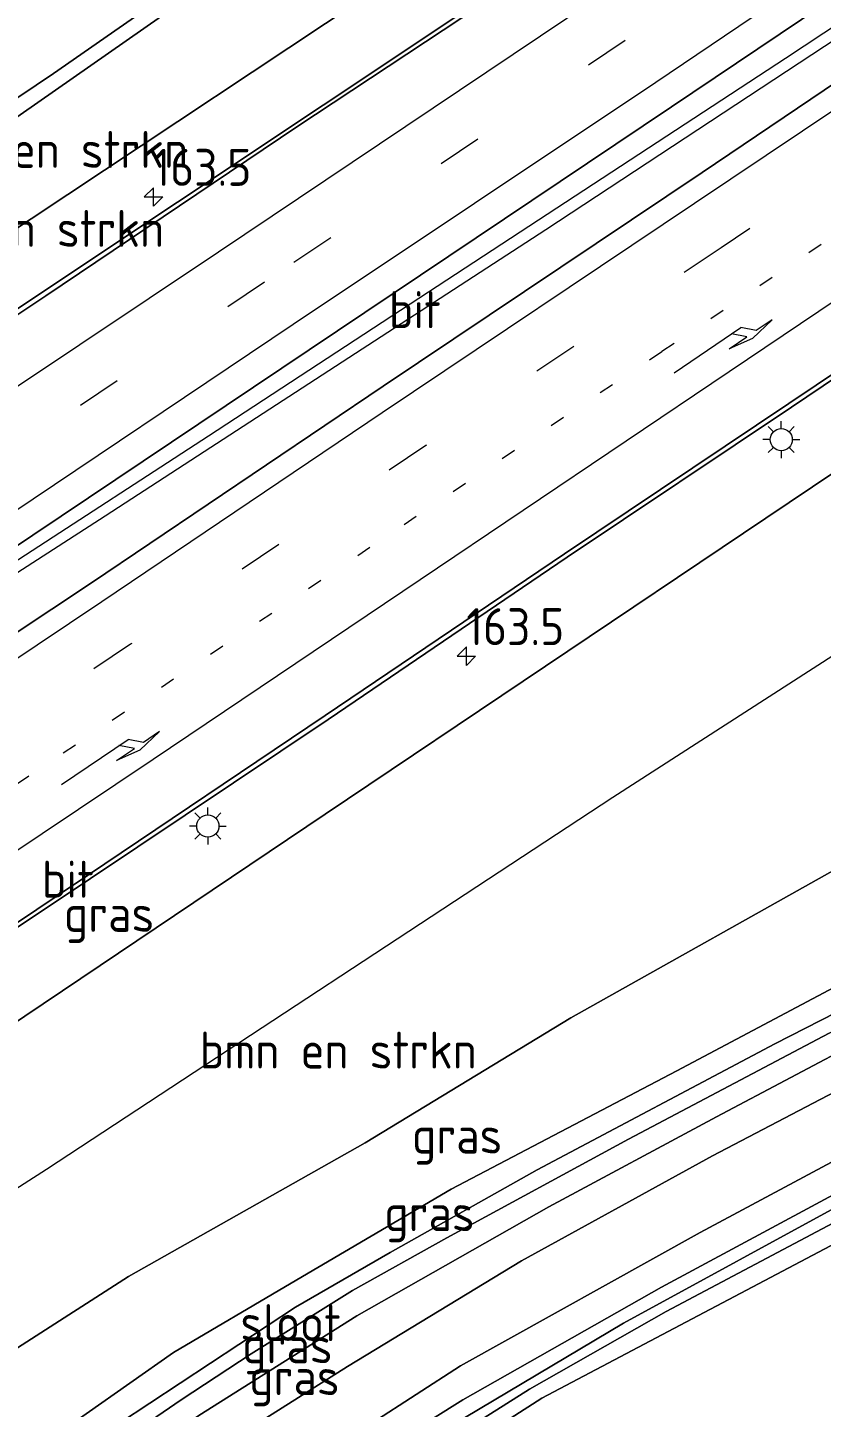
# Model space of a CAD drawing. Extents: x 253736 to 255979, y 477184 to 479215.
# Drawn here: x 254500.2 to 254554, y 477732.9 to 477826.2 of the extents above; entities that cross this region are included whole.
import ezdxf
from ezdxf.enums import TextEntityAlignment as Align

# ---------------------------------------------------------------- set-up
doc = ezdxf.new("R2010")
doc.units = 0
doc.linetypes.add('13strp', pattern=[4, 1, -3])
doc.linetypes.add('39strp', pattern=[12, 3, -9])
for name, color, linetype, lineweight in [('af-bs-rasterhekwerk', 8, 'hekwerk', 18), ('as-bs-kilometr', 8, 'Continuous', 18), ('bp-b5-bomenstruiken', 8, 'Continuous', 18), ('bp-b5-grasland', 8, 'Continuous', 18), ('gr-bs-geleiderail', 8, 'geleiderail', 18), ('gw-bs-insteekwatergang', 8, 'Continuous', 18), ('gw-bs-kruinlijn', 8, 'Continuous', 18), ('mk-bs-13streep 0.45', 8, '13strp', 18), ('mk-bs-39streep 0.15', 8, '39strp', 18), ('mk-bs-pijlre750', 8, 'Continuous', 18), ('mk-bs-streep 0.15', 8, 'Continuous', 18), ('og-b5-grond_ingericht', 8, 'Continuous', 18), ('og-b5-water', 8, 'Continuous', 18), ('og-bs-hoogtelijn', 8, 'Continuous', 18), ('og-bs-terreinafscheiding', 8, 'Continuous', 18), ('vh-b5-verh_soort', 8, 'Continuous', 18), ('wh-bs-greppel', 8, 'greppel', 18), ('wh-bs-waterlijn', 8, 'Continuous', 18), ('wm-bs-lichtmast', 8, 'Continuous', 18)]:
    doc.layers.add(name, color=color, linetype=linetype, lineweight=lineweight)
doc.styles.add('rtw_iso', font='isocp.shx')
doc.linetypes.add('geleiderail', pattern='A,2,-1,[175,RTW.shx,S=0.5,R=0,X=0,Y=0],-1', length=4)
doc.linetypes.add('greppel', pattern='A,25.5,-0.01,[14,RTW.shx,S=1,R=0,X=0,Y=0],1,[14,RTW.shx,S=1,R=0,X=0,Y=0],1,[14,RTW.shx,S=1,R=0,X=0,Y=0],1,[14,RTW.shx,S=1,R=0,X=0,Y=0],1,[14,RTW.shx,S=1,R=0,X=0,Y=0],0.5,-0.01', length=30.02)
doc.linetypes.add('hekwerk', pattern='A,7,-1.5,[1,RTW.shx,S=0.75,R=0,X=0,Y=0],-1.5', length=10)

# ---------------------------------------------------------------- blocks, each defined once
blk = doc.blocks.new('RW1 Buren totaal_ACAD_1_FMEBLOCK56')
at = {"layer": 'bp-b5-grasland'}
for points in [[(29.471, 21.255, 23.242), (6.267, 8.996, 23.401), (-9.937, -1.397, 23.521)], [(-14.263, 1.485, 23.257), (0.74, 11.203, 23.26), (16.98, 20.215, 23.23), (35.093, 29.908, 23.197)], [(34.657, 27.423, 23.23), (14.359, 16.507, 23.236), (0.905, 8.897, 23.233), (-7.841, 3.421, 23.248), (-28.485, -10.077, 23.278), (-48.009, -22.87, 23.314), (-64.709, -33.797, 23.338), (-72.919, -38.855, 23.38), (-74.424, -39.912, 23.401), (-75.8, -41.185, 23.464), (-75.887, -41.979, 23.476), (-75.634, -42.628, 23.557), (-75.254, -43.095, 23.644), (-74.615, -43.388, 23.734), (-74.007, -43.341, 23.779), (-70.653, -41.002, 23.785), (-51.373, -28.101, 23.755), (-30.555, -13.864, 23.734), (-15.491, -3.787, 23.578), (-8.346, 0.805, 23.419), (-0.711, 5.738, 23.326), (5.416, 9.624, 23.296), (14.672, 14.87, 23.239), (26.008, 20.873, 23.23)]]:
    blk.add_polyline3d(points, dxfattribs=at)
blk = doc.blocks.new('dtbattr-r')
at = {"style": 'rtw_iso'}
blk.add_attdef('TAG', text='', height=2.5, dxfattribs=at).set_placement((0, 0), align=Align.MIDDLE_CENTER)
blk = doc.blocks.new('pijlr')
for p, q in [((0, 0, 0.1), (5.45, 0, 0.1)), ((5.45, -0.75, 0.1), (4.7, 0, 0.1)), ((6.2, -0.75, 0.1), (5.45, 0, 0.1)), ((4, -0.75, 0.1), (5.45, -0.75, 0.1)), ((5.7, -1.05, 0.1), (4, -0.75, 0.1)), ((7.5, -0.75, 0.1), (5.7, -1.05, 0.1)), ((7.5, -0.75, 0.1), (6.2, -0.75, 0.1))]:
    blk.add_line(p, q)
blk = doc.blocks.new('RW1 Buren totaal_ACAD_1_FMEBLOCK824')
at = {"layer": 'og-b5-grond_ingericht'}
blk.add_polyline3d([(9.964, -22.76, 23.644), (-3.456, -29.929, 23.746), (-21.163, -39.4, 23.788), (-58.687, -60.08, 23.653), (-82.764, -73.187, 23.513), (-108.85, -35.308, 23.676), (-95.486, -27.242, 23.917), (-91.887, -24.885, 23.92), (-81.408, -17.685, 23.938), (-62.285, -4.703, 23.821), (-44.556, 7.354, 23.686), (-26.428, 19.424, 23.521), (-10.224, 29.817, 23.401), (12.98, 42.076, 23.242)], dxfattribs=at)
blk = doc.blocks.new('lantaarnpaal')
for p, q in [((0, 0.75), (0, 1.25)), ((-0.75, 0), (-1.25, 0)), ((-0.884, 0.884), (-0.53, 0.53)), ((0.53, 0.53), (0.884, 0.884)), ((0.75, 0), (1.25, 0)), ((-0.53, -0.53), (-0.884, -0.884)), ((0, -0.75), (0, -1.25)), ((0.53, -0.53), (0.884, -0.884))]:
    blk.add_line(p, q)
blk.add_circle((0, 0), 0.75)
blk = doc.blocks.new('hecto')
for p, q in [((0, 0.625), (-0.625, 0)), ((0, -0.625), (0, 0.625)), ((-0.625, 0), (0.625, 0)), ((0.625, 0), (0, -0.625))]:
    blk.add_line(p, q)
blk = doc.blocks.new('dtbattr')
at = {"style": 'rtw_iso'}
blk.add_attdef('TAG', (0.591, 0.868), '', height=2.5, dxfattribs=at)
blk = doc.blocks.new('Deel_d28hz')
at = {"layer": 'af-bs-rasterhekwerk'}
for points in [[(254412.85, 477702.632, 23.709), (254437.541, 477718.192, 23.623), (254465.925, 477736.585, 23.551), (254492.382, 477754.216, 23.422), (254520.376, 477773.021, 23.311), (254550.22, 477793.047, 23.434), (254581.594, 477814.104, 23.467), (254592.832, 477821.597, 23.401)], [(254624.254, 477776.091, 23.821), (254620.539, 477776.874, 23.833), (254618.88, 477776.691, 23.779), (254618.56, 477775.049, 23.773), (254601.052, 477766.677, 23.566), (254580.708, 477757.092, 23.389), (254558.269, 477745.763, 23.242), (254535.065, 477733.504, 23.401), (254518.861, 477723.111, 23.521), (254500.733, 477711.041, 23.686), (254483.004, 477698.984, 23.821), (254463.881, 477686.003, 23.938), (254453.402, 477678.803, 23.92)]]:
    blk.add_polyline3d(points, dxfattribs=at)
at = {"layer": 'bp-b5-bomenstruiken'}
for points in [[(254527.641, 477840.983, 27.783), (254502.004, 477823.135, 27.657), (254482.926, 477810.315, 27.648)], [(254556.391, 477770.125, 23.221), (254537.011, 477759.239, 23.152), (254523.086, 477750.784, 23.128), (254507.074, 477741.738, 23.062), (254492.964, 477732.711, 23.104), (254477.009, 477722.028, 23.146), (254449.782, 477705.251, 23.179), (254428.374, 477692.012, 23.248), (254422.551, 477688.546, 23.235), (254417.648, 477695.666, 23.52), (254412.85, 477702.632, 23.709), (254437.541, 477718.192, 23.623), (254465.925, 477736.585, 23.551), (254492.382, 477754.216, 23.422), (254520.376, 477773.021, 23.311), (254550.22, 477793.047, 23.434), (254581.594, 477814.104, 23.467)]]:
    blk.add_polyline3d(points, dxfattribs=at)
for points in [[(254563.357, 477864.281, 27.888), (254528.664, 477840.552, 27.906), (254496.137, 477817.825, 27.699), (254472.313, 477802.457, 27.684), (254448.265, 477787.514, 27.579), (254427.563, 477774.889, 27.552), (254418.193, 477769.23, 27.552), (254414.24, 477767.209, 27.465), (254413.54, 477766.996, 27.504), (254413.225, 477767.199, 27.507), (254413.346, 477767.523, 27.513), (254414.104, 477767.983, 27.507), (254440.393, 477784.179, 27.504), (254464.457, 477798.937, 27.585), (254482.926, 477810.315, 27.648), (254502.004, 477823.135, 27.657), (254527.641, 477840.983, 27.783), (254562.848, 477865.018, 27.81)], [(254567.461, 477858.338, 23.451), (254557.482, 477851.608, 23.451), (254527.856, 477831.49, 23.442), (254497.971, 477811.65, 23.535), (254472.118, 477794.437, 23.292), (254445.482, 477778.433, 23.292), (254423.849, 477765.151, 23.313), (254419.391, 477762.237, 23.313), (254415.754, 477760.2, 23.319), (254412.448, 477758.518, 23.271), (254409.125, 477757.389, 23.25), (254407.308, 477757.001, 23.247), (254414.24, 477767.209, 27.465), (254418.193, 477769.23, 27.552), (254427.563, 477774.889, 27.552), (254448.265, 477787.514, 27.579), (254472.313, 477802.457, 27.684), (254496.137, 477817.825, 27.699), (254528.664, 477840.552, 27.906), (254563.357, 477864.281, 27.888)]]:
    blk.add_polyline3d(points, close=True, dxfattribs=at)
at = {"layer": 'bp-b5-grasland'}
for points in [[(254570.122, 477854.485, 23.781), (254551.101, 477841.666, 23.746), (254530.118, 477827.548, 23.735), (254510.381, 477814.439, 23.666), (254491.089, 477801.6, 23.652), (254471.968, 477788.807, 23.579), (254452.223, 477775.536, 23.556), (254443.049, 477769.432, 23.555), (254439.525, 477767.24, 23.572), (254432.339, 477763.311, 23.52), (254416.518, 477754.488, 23.459), (254400.28, 477745.066, 23.415), (254384.634, 477735.82, 23.39), (254381.923, 477739.756, 23.241), (254384, 477740.951, 23.244), (254404.6, 477752.652, 23.247), (254410.482, 477754.505, 23.244), (254430.572, 477766.745, 23.187), (254453.124, 477781.341, 23.199), (254472.118, 477794.437, 23.292), (254497.971, 477811.65, 23.535), (254527.856, 477831.49, 23.442), (254557.482, 477851.608, 23.451), (254567.461, 477858.338, 23.451)], [(254592.832, 477821.597, 23.401), (254581.594, 477814.104, 23.467), (254550.22, 477793.047, 23.434), (254520.376, 477773.021, 23.311), (254492.382, 477754.216, 23.422), (254465.925, 477736.585, 23.551), (254437.541, 477718.192, 23.623), (254412.85, 477702.632, 23.709), (254409.814, 477707.041, 24.123), (254424.823, 477716.523, 24.023), (254440.919, 477726.805, 23.897), (254457.111, 477737.315, 23.906), (254473.582, 477748.073, 23.726), (254488.983, 477758.31, 23.711), (254504.506, 477768.661, 23.639), (254520.584, 477779.427, 23.577), (254536.772, 477790.418, 23.6), (254551.953, 477800.562, 23.636), (254566.833, 477810.572, 23.663), (254571.908, 477814.049, 23.731), (254589.58, 477825.858, 23.669), (254589.792, 477826, 23.67)]]:
    blk.add_polyline3d(points, close=True, dxfattribs=at)
for points in [[(254573.614, 477771.261, 23.242), (254544.188, 477755.67, 23.02), (254528.908, 477747.649, 23.101), (254518.077, 477741.292, 23.017), (254510.119, 477736.603, 23.104), (254495.315, 477726.22, 23.056), (254468.901, 477708.703, 23.071), (254440.532, 477690.334, 23.086), (254427.007, 477682.076, 23.086), (254422.551, 477688.546, 23.235), (254428.374, 477692.012, 23.248), (254449.782, 477705.251, 23.179), (254477.009, 477722.028, 23.146), (254492.964, 477732.711, 23.104), (254507.074, 477741.738, 23.062), (254523.086, 477750.784, 23.128), (254537.011, 477759.239, 23.152), (254556.391, 477770.125, 23.221)], [(254586.174, 477775.531, 22.183), (254550.833, 477757.48, 22.039), (254534.736, 477748.962, 22.012), (254524.791, 477743.379, 22.012), (254518.372, 477739.665, 22.018), (254512.616, 477735.875, 22.012), (254506.47, 477731.825, 22.015), (254481.084, 477714.834, 21.967), (254451.308, 477695.182, 21.94), (254440.552, 477688.161, 21.907), (254428.066, 477680.538, 21.886), (254427.007, 477682.076, 23.086), (254440.532, 477690.334, 23.086), (254468.901, 477708.703, 23.071), (254495.315, 477726.22, 23.056), (254510.119, 477736.603, 23.104), (254518.077, 477741.292, 23.017), (254528.908, 477747.649, 23.101), (254544.188, 477755.67, 23.02), (254573.614, 477771.261, 23.242)], [(254561.976, 477760.524, 23.017), (254546.875, 477752.552, 23.062), (254535.52, 477746.457, 23.053), (254522.523, 477739.089, 23.11), (254511.84, 477732.331, 23.065), (254495.294, 477721.158, 23.077), (254470.908, 477704.672, 23.167), (254444.41, 477687.384, 23.224), (254430.018, 477678.474, 23.194), (254429.643, 477678.248, 23.194), (254428.627, 477679.724, 21.726), (254430.669, 477680.938, 21.727), (254450.253, 477693.314, 21.736), (254476.253, 477710.303, 21.835), (254502.467, 477727.8, 21.934), (254510.642, 477733.406, 21.94), (254515.385, 477736.505, 21.955), (254522.23, 477740.797, 21.991), (254528.634, 477744.352, 22.012), (254540.916, 477751.033, 22.021), (254554.498, 477758.2, 22.039)], [(254566.111, 477760.093, 23.155), (254546.6, 477749.906, 23.149), (254533.683, 477742.8, 23.233), (254521.908, 477735.652, 23.188), (254507.961, 477726.831, 23.233), (254474.754, 477705.162, 23.317), (254441.438, 477683.152, 23.317), (254430.769, 477676.612, 23.328), (254429.643, 477678.248, 23.194), (254430.018, 477678.474, 23.194), (254444.41, 477687.384, 23.224), (254470.908, 477704.672, 23.167), (254495.294, 477721.158, 23.077), (254511.84, 477732.331, 23.065), (254522.523, 477739.089, 23.11), (254535.52, 477746.457, 23.053), (254546.875, 477752.552, 23.062), (254561.976, 477760.524, 23.017)], [(254556.125, 477747.061, 22.9), (254540.579, 477738.584, 22.903), (254528.877, 477731.621, 22.948), (254519.98, 477726.158, 22.957), (254502.751, 477714.661, 23.02), (254479.01, 477698.768, 22.96), (254454.613, 477682.318, 22.927), (254453.544, 477681.413, 23.644), (254453.164, 477681.88, 23.557), (254452.911, 477682.529, 23.476), (254452.998, 477683.323, 23.464), (254454.374, 477684.596, 23.401), (254455.879, 477685.653, 23.38), (254464.089, 477690.711, 23.338), (254480.789, 477701.638, 23.314), (254500.313, 477714.431, 23.278), (254520.957, 477727.929, 23.248), (254529.703, 477733.405, 23.233), (254543.157, 477741.015, 23.236), (254563.455, 477751.931, 23.23)], [(254554.806, 477745.381, 23.23), (254543.47, 477739.378, 23.239), (254534.214, 477734.132, 23.296), (254528.087, 477730.246, 23.326), (254520.452, 477725.313, 23.419), (254513.307, 477720.721, 23.578), (254498.243, 477710.644, 23.734), (254477.425, 477696.407, 23.755), (254458.145, 477683.506, 23.785), (254454.791, 477681.167, 23.779), (254454.183, 477681.12, 23.734), (254453.544, 477681.413, 23.644), (254454.613, 477682.318, 22.927), (254479.01, 477698.768, 22.96), (254502.751, 477714.661, 23.02), (254519.98, 477726.158, 22.957), (254528.877, 477731.621, 22.948), (254540.579, 477738.584, 22.903), (254556.125, 477747.061, 22.9)]]:
    blk.add_polyline3d(points, dxfattribs=at)
at = {"layer": 'gr-bs-geleiderail'}
for points in [[(254578.566, 477842.017, 24.751), (254551.558, 477824.146, 24.718), (254512.499, 477798.6, 24.664), (254486.795, 477781.915, 24.574), (254470.164, 477770.818, 24.58), (254449.015, 477756.81, 24.472), (254445.614, 477754.552, 24.499), (254443.51, 477753.031, 24.508), (254441.303, 477751.385, 24.481), (254426.846, 477740.259, 24.493), (254424.745, 477738.618, 24.493), (254422.536, 477737.08, 24.466), (254420.298, 477735.549, 24.436), (254418.215, 477734.215, 24.421), (254370.229, 477706.541, 24.415), (254329.585, 477683.727, 24.319), (254310.796, 477673.516, 24.301), (254268.163, 477651.339, 24.163), (254266.922, 477650.714, 24.163), (254265.825, 477650.065, 24.163), (254260.08, 477646.719, 24.157)], [(254309.109, 477670.995, 24.358), (254311.26, 477672.484, 24.322), (254313.699, 477673.95, 24.328), (254316.971, 477675.952, 24.331), (254318.302, 477676.801, 24.316), (254354.362, 477696.806, 24.406), (254385.724, 477714.555, 24.439), (254412.918, 477730.327, 24.424), (254423.104, 477736.426, 24.448), (254441.926, 477748.343, 24.481), (254462.147, 477761.534, 24.607), (254464.374, 477763.172, 24.616), (254481.274, 477776.701, 24.613), (254484.996, 477779.635, 24.622), (254488.304, 477782.127, 24.61), (254505.492, 477793.21, 24.64), (254535.318, 477812.58, 24.694), (254568.758, 477834.582, 24.706)]]:
    blk.add_polyline3d(points, dxfattribs=at)
at = {"layer": 'gw-bs-insteekwatergang'}
for points in [[(254602.513, 477807.577, 23.164), (254603.299, 477805.81, 23.17), (254605.082, 477802.716, 23.14), (254607.877, 477798.685, 23.23), (254610.05, 477795.628, 23.269), (254610.58, 477794.13, 23.281), (254610.596, 477792.11, 23.284), (254609.931, 477790.605, 23.296), (254608.27, 477788.878, 23.308), (254605.943, 477787.439, 23.368), (254573.614, 477771.261, 23.242), (254544.188, 477755.67, 23.02), (254528.908, 477747.649, 23.101), (254518.077, 477741.292, 23.017), (254510.119, 477736.603, 23.104), (254495.315, 477726.22, 23.056), (254468.901, 477708.703, 23.071), (254440.532, 477690.334, 23.086), (254427.007, 477682.076, 23.086)], [(254429.643, 477678.248, 23.194), (254430.018, 477678.474, 23.194), (254444.41, 477687.384, 23.224), (254470.908, 477704.672, 23.167), (254495.294, 477721.158, 23.077), (254511.84, 477732.331, 23.065), (254522.523, 477739.089, 23.11), (254535.52, 477746.457, 23.053), (254546.875, 477752.552, 23.062), (254561.976, 477760.524, 23.017), (254577.934, 477768.67, 23.215), (254597.714, 477778.341, 23.422), (254607.328, 477782.873, 23.572), (254610.11, 477784.422, 23.671), (254610.923, 477785.162, 23.767), (254612.305, 477786.187, 23.794), (254613.361, 477786.96, 23.83), (254614.126, 477787.829, 23.83), (254615.117, 477789.323, 23.806)], [(254458.145, 477683.506, 23.785), (254477.425, 477696.407, 23.755), (254498.243, 477710.644, 23.734), (254513.307, 477720.721, 23.578), (254520.452, 477725.313, 23.419), (254528.087, 477730.246, 23.326), (254534.214, 477734.132, 23.296), (254543.47, 477739.378, 23.239), (254554.806, 477745.381, 23.23)], [(254563.455, 477751.931, 23.23), (254543.157, 477741.015, 23.236), (254529.703, 477733.405, 23.233), (254520.957, 477727.929, 23.248), (254500.313, 477714.431, 23.278), (254480.789, 477701.638, 23.314), (254464.089, 477690.711, 23.338), (254455.879, 477685.653, 23.38), (254454.374, 477684.596, 23.401), (254452.998, 477683.323, 23.464), (254452.911, 477682.529, 23.476), (254453.164, 477681.88, 23.557), (254453.544, 477681.413, 23.644), (254454.183, 477681.12, 23.734), (254454.791, 477681.167, 23.779), (254458.145, 477683.506, 23.785)]]:
    blk.add_polyline3d(points, dxfattribs=at)
at = {"layer": 'gw-bs-kruinlijn'}
blk.add_polyline3d([(254563.357, 477864.281, 27.888), (254528.664, 477840.552, 27.906), (254496.137, 477817.825, 27.699), (254472.313, 477802.457, 27.684), (254448.265, 477787.514, 27.579), (254427.563, 477774.889, 27.552), (254418.193, 477769.23, 27.552), (254414.24, 477767.209, 27.465), (254413.54, 477766.996, 27.504), (254413.225, 477767.199, 27.507), (254413.346, 477767.523, 27.513), (254414.104, 477767.983, 27.507), (254440.393, 477784.179, 27.504), (254464.457, 477798.937, 27.585), (254482.926, 477810.315, 27.648), (254502.004, 477823.135, 27.657), (254527.641, 477840.983, 27.783), (254562.848, 477865.018, 27.81)], dxfattribs=at)
at = {"layer": 'mk-bs-13streep 0.45'}
blk.add_polyline3d([(254406.101, 477714.064, 24.023), (254418.795, 477722.138, 24.038), (254439.05, 477735.126, 23.988), (254459.908, 477748.778, 23.955), (254482.881, 477763.932, 23.912), (254502.651, 477777.166, 23.877), (254525.727, 477792.631, 23.867), (254543.178, 477804.339, 23.901), (254569.015, 477821.702, 23.965), (254585.246, 477832.583, 23.969)], dxfattribs=at)
at = {"layer": 'mk-bs-39streep 0.15'}
for points in [[(254574.567, 477848.047, 24.011), (254558.652, 477837.402, 23.983), (254540.7, 477825.377, 23.951), (254516.286, 477809.016, 23.903), (254495.732, 477795.25, 23.896), (254473.347, 477780.37, 23.848), (254454.252, 477767.606, 23.83), (254445.699, 477761.922, 23.821), (254430.356, 477751.749, 23.795), (254415.33, 477742.091, 23.795), (254398.076, 477731.188, 23.747)], [(254583.19, 477835.56, 24.051), (254569.053, 477826.056, 24.024), (254547.188, 477811.346, 23.974), (254527.212, 477797.963, 23.941), (254507.219, 477784.519, 23.914), (254487.212, 477771.133, 23.923), (254467.113, 477757.806, 23.94), (254444.45, 477742.94, 23.949), (254424.199, 477729.83, 23.953), (254403.735, 477716.92, 23.948), (254395.841, 477712.028, 23.97)]]:
    blk.add_polyline3d(points, dxfattribs=at)
at = {"layer": 'mk-bs-streep 0.15'}
for points in [[(254572.572, 477850.936, 23.965), (254565.283, 477845.974, 23.962), (254544.013, 477831.751, 23.923), (254513.158, 477811.045, 23.871), (254489.678, 477795.382, 23.831), (254469.944, 477782.239, 23.8), (254448.423, 477767.83, 23.794)], [(254576.537, 477845.194, 24.086), (254560.458, 477834.469, 24.066), (254542.775, 477822.532, 24.049), (254518.21, 477806.147, 23.991), (254497.642, 477792.356, 23.967), (254475.347, 477777.546, 23.918), (254456.114, 477764.64, 23.917), (254448.905, 477759.867, 23.905), (254432.318, 477748.924, 23.88), (254417.29, 477739.228, 23.887), (254399.936, 477728.274, 23.843)], [(254581.237, 477838.388, 24.125), (254567.257, 477829.005, 24.099), (254545.381, 477814.348, 24.067), (254524.253, 477800.168, 24.029), (254505.267, 477787.386, 23.998), (254485.683, 477774.285, 23.974), (254465.07, 477760.621, 23.948), (254442.826, 477746.044, 23.935), (254422.352, 477732.781, 23.916), (254401.285, 477719.531, 23.899), (254395.348, 477715.875, 23.892)], [(254587.301, 477829.607, 23.884), (254569.538, 477817.608, 23.872), (254547.733, 477802.956, 23.836), (254526.812, 477788.888, 23.783), (254508.743, 477776.722, 23.815), (254486.11, 477761.6, 23.892), (254467.174, 477749.135, 23.992), (254443.451, 477733.644, 24.054), (254425.157, 477721.862, 24.102), (254407.804, 477710.787, 24.092)]]:
    blk.add_polyline3d(points, dxfattribs=at)
at = {"layer": 'og-b5-water'}
blk.add_polyline3d([(254554.498, 477758.2, 22.039), (254540.916, 477751.033, 22.021), (254528.634, 477744.352, 22.012), (254522.23, 477740.797, 21.991), (254515.385, 477736.505, 21.955), (254510.642, 477733.406, 21.94), (254502.467, 477727.8, 21.934), (254476.253, 477710.303, 21.835), (254450.253, 477693.314, 21.736), (254430.669, 477680.938, 21.727), (254428.627, 477679.724, 21.726), (254428.066, 477680.538, 21.886), (254440.552, 477688.161, 21.907), (254451.308, 477695.182, 21.94), (254481.084, 477714.834, 21.967), (254506.47, 477731.825, 22.015), (254512.616, 477735.875, 22.012), (254518.372, 477739.665, 22.018), (254524.791, 477743.379, 22.012), (254534.736, 477748.962, 22.012), (254550.833, 477757.48, 22.039), (254586.174, 477775.531, 22.183)], dxfattribs=at)
at = {"layer": 'og-bs-hoogtelijn'}
blk.add_polyline3d([(254417.648, 477695.666, 23.52), (254460.254, 477722.562, 23.385), (254501.532, 477749.003, 23.322), (254539.858, 477774.171, 23.412), (254585.168, 477803.343, 23.391)], dxfattribs=at)
at = {"layer": 'og-bs-terreinafscheiding'}
for points in [[(254472.118, 477794.437, 23.292), (254497.971, 477811.65, 23.535), (254527.856, 477831.49, 23.442), (254557.482, 477851.608, 23.451), (254567.461, 477858.338, 23.451)], [(254570.298, 477854.229, 23.853), (254564.475, 477850.293, 23.798), (254549.127, 477839.985, 23.757), (254533.368, 477829.375, 23.733), (254518.476, 477819.518, 23.71), (254501.488, 477808.099, 23.672), (254486.627, 477798.22, 23.654), (254470.667, 477787.501, 23.612), (254453.118, 477775.883, 23.606), (254443.761, 477769.694, 23.566), (254439.287, 477766.911, 23.588), (254434.175, 477764.035, 23.541), (254416.702, 477754.304, 23.511), (254400.17, 477744.952, 23.433), (254383.477, 477735.047, 23.387)], [(254384.634, 477735.82, 23.39), (254400.28, 477745.066, 23.415), (254416.518, 477754.488, 23.459), (254432.339, 477763.311, 23.52), (254439.525, 477767.24, 23.572), (254443.049, 477769.432, 23.555), (254452.223, 477775.536, 23.556), (254471.968, 477788.807, 23.579), (254491.089, 477801.6, 23.652), (254510.381, 477814.439, 23.666), (254530.118, 477827.548, 23.735), (254551.101, 477841.666, 23.746), (254570.122, 477854.485, 23.781)], [(254400.931, 477726.768, 23.831), (254418.124, 477737.594, 23.86), (254433.409, 477747.345, 23.872), (254450.106, 477758.378, 23.89), (254456.921, 477762.952, 23.86), (254468.643, 477770.693, 23.917), (254471.3, 477772.483, 23.946), (254476.455, 477775.804, 23.948), (254498.747, 477790.663, 23.984), (254519.299, 477804.451, 24.027), (254543.841, 477820.874, 24.075), (254561.434, 477832.723, 24.094), (254577.685, 477843.532, 24.113)], [(254396.881, 477718.733, 23.798), (254409.44, 477726.648, 23.88), (254419.17, 477732.686, 23.884), (254430.606, 477740.102, 23.895), (254437.975, 477744.903, 23.889), (254444.837, 477749.347, 23.888), (254471.026, 477766.45, 23.962), (254471.473, 477766.78, 23.956), (254485.551, 477776.07, 23.99), (254504.559, 477788.682, 24.012), (254524.309, 477801.993, 24.053), (254545.905, 477816.428, 24.096), (254566.181, 477830.123, 24.112), (254580.279, 477839.776, 24.138)], [(254409.587, 477707.255, 24.139), (254424.676, 477716.77, 24.132), (254440.771, 477727.001, 23.97), (254456.956, 477737.549, 23.896), (254473.385, 477748.319, 23.791), (254488.842, 477758.533, 23.75), (254504.297, 477768.88, 23.706), (254520.378, 477779.696, 23.65), (254536.598, 477790.632, 23.673), (254551.782, 477800.809, 23.692), (254566.638, 477810.787, 23.749), (254571.779, 477814.342, 23.788), (254589.455, 477826.12, 23.729), (254589.628, 477826.237, 23.73)], [(254409.814, 477707.041, 24.123), (254424.823, 477716.523, 24.023), (254440.919, 477726.805, 23.897), (254457.111, 477737.315, 23.906), (254473.582, 477748.073, 23.726), (254488.983, 477758.31, 23.711), (254504.506, 477768.661, 23.639), (254520.584, 477779.427, 23.577), (254536.772, 477790.418, 23.6), (254551.953, 477800.562, 23.636), (254566.833, 477810.572, 23.663), (254571.908, 477814.049, 23.731), (254589.58, 477825.858, 23.669), (254589.792, 477826, 23.67)], [(254596.333, 477816.527, 23.341), (254595.43, 477811.561, 23.317), (254595.352, 477809.189, 23.314), (254595.468, 477806.769, 23.308), (254596.424, 477804.316, 23.293), (254597.873, 477801.683, 23.263), (254598.638, 477799.72, 23.263), (254598.969, 477797.948, 23.335), (254598.919, 477796.237, 23.35), (254598.378, 477794.541, 23.35), (254597.328, 477792.893, 23.332), (254595.397, 477791.406, 23.332), (254592.219, 477789.601, 23.326), (254572.866, 477779.521, 23.296), (254556.391, 477770.125, 23.221), (254537.011, 477759.239, 23.152), (254523.086, 477750.784, 23.128), (254507.074, 477741.738, 23.062), (254492.964, 477732.711, 23.104), (254477.009, 477722.028, 23.146), (254449.782, 477705.251, 23.179), (254428.374, 477692.012, 23.248), (254422.551, 477688.546, 23.235)], [(254430.769, 477676.612, 23.328), (254441.438, 477683.152, 23.317), (254474.754, 477705.162, 23.317), (254507.961, 477726.831, 23.233), (254521.908, 477735.652, 23.188), (254533.683, 477742.8, 23.233), (254546.6, 477749.906, 23.149), (254566.111, 477760.093, 23.155), (254582.812, 477768.531, 23.32), (254613.865, 477783.612, 23.707), (254617.851, 477785.364, 23.767)], [(254433.342, 477672.876, 23.325), (254444.905, 477679.882, 23.317), (254452.854, 477685.096, 23.344), (254488.469, 477708.552, 23.305), (254514.535, 477725.993, 23.257), (254529.538, 477735.711, 23.26), (254545.778, 477744.723, 23.23), (254563.891, 477754.416, 23.197), (254583.136, 477764.105, 23.404), (254603.91, 477774.276, 23.479), (254615.517, 477779.573, 23.653), (254617.373, 477780.27, 23.749), (254619.168, 477780.564, 23.794), (254621.116, 477780.636, 23.842)]]:
    blk.add_polyline3d(points, dxfattribs=at)
at = {"layer": 'vh-b5-verh_soort'}
for points in [[(254533.368, 477829.375, 23.733), (254518.476, 477819.518, 23.71), (254501.488, 477808.099, 23.672), (254486.627, 477798.22, 23.654), (254470.667, 477787.501, 23.612), (254453.118, 477775.883, 23.606), (254443.761, 477769.694, 23.566), (254439.287, 477766.911, 23.588), (254434.175, 477764.035, 23.541), (254416.702, 477754.304, 23.511), (254400.17, 477744.952, 23.433), (254383.477, 477735.047, 23.387), (254384.634, 477735.82, 23.39), (254400.28, 477745.066, 23.415), (254416.518, 477754.488, 23.459), (254432.339, 477763.311, 23.52), (254439.525, 477767.24, 23.572), (254443.049, 477769.432, 23.555), (254452.223, 477775.536, 23.556), (254471.968, 477788.807, 23.579), (254491.089, 477801.6, 23.652), (254510.381, 477814.439, 23.666), (254530.118, 477827.548, 23.735)], [(254561.434, 477832.723, 24.094), (254543.841, 477820.874, 24.075), (254519.299, 477804.451, 24.027), (254498.747, 477790.663, 23.984), (254476.455, 477775.804, 23.948), (254471.3, 477772.483, 23.946), (254471.146, 477772.701, 23.95), (254456.786, 477763.201, 23.932), (254449.942, 477758.534, 23.926), (254433.265, 477747.564, 23.904), (254418.018, 477737.773, 23.913), (254400.82, 477726.965, 23.88), (254400.573, 477727.33, 23.66), (254399.936, 477728.274, 23.843), (254398.502, 477730.521, 23.566), (254398.076, 477731.188, 23.747), (254389.101, 477728.989, 23.467)], [(254383.477, 477735.047, 23.387), (254400.17, 477744.952, 23.433), (254416.702, 477754.304, 23.511), (254434.175, 477764.035, 23.541), (254439.287, 477766.911, 23.588), (254443.761, 477769.694, 23.566), (254453.118, 477775.883, 23.606), (254470.667, 477787.501, 23.612), (254486.627, 477798.22, 23.654), (254501.488, 477808.099, 23.672), (254518.476, 477819.518, 23.71), (254533.368, 477829.375, 23.733)], [(254566.638, 477810.787, 23.749), (254551.782, 477800.809, 23.692), (254536.598, 477790.632, 23.673), (254520.378, 477779.696, 23.65), (254504.297, 477768.88, 23.706), (254488.842, 477758.533, 23.75), (254473.385, 477748.319, 23.791), (254456.956, 477737.549, 23.896), (254440.771, 477727.001, 23.97)], [(254419.17, 477732.686, 23.884), (254430.606, 477740.102, 23.895), (254437.975, 477744.903, 23.889), (254444.837, 477749.347, 23.888), (254471.026, 477766.45, 23.962), (254471.473, 477766.78, 23.956), (254485.551, 477776.07, 23.99), (254504.559, 477788.682, 24.012), (254524.309, 477801.993, 24.053), (254545.905, 477816.428, 24.096), (254566.181, 477830.123, 24.112)], [(254566.833, 477810.572, 23.663), (254551.953, 477800.562, 23.636), (254536.772, 477790.418, 23.6), (254520.584, 477779.427, 23.577), (254504.506, 477768.661, 23.639), (254488.983, 477758.31, 23.711), (254473.582, 477748.073, 23.726), (254457.111, 477737.315, 23.906), (254440.919, 477726.805, 23.897), (254424.823, 477716.523, 24.023), (254409.814, 477707.041, 24.123), (254409.587, 477707.255, 24.139), (254424.676, 477716.77, 24.132), (254440.771, 477727.001, 23.97), (254456.956, 477737.549, 23.896), (254473.385, 477748.319, 23.791), (254488.842, 477758.533, 23.75), (254504.297, 477768.88, 23.706), (254520.378, 477779.696, 23.65), (254536.598, 477790.632, 23.673), (254551.782, 477800.809, 23.692), (254566.638, 477810.787, 23.749)], [(254563.891, 477754.416, 23.197), (254545.778, 477744.723, 23.23), (254529.538, 477735.711, 23.26), (254514.535, 477725.993, 23.257), (254488.469, 477708.552, 23.305), (254452.854, 477685.096, 23.344), (254444.905, 477679.882, 23.317), (254433.342, 477672.876, 23.325), (254430.769, 477676.612, 23.328), (254441.438, 477683.152, 23.317), (254474.754, 477705.162, 23.317), (254507.961, 477726.831, 23.233), (254521.908, 477735.652, 23.188), (254533.683, 477742.8, 23.233), (254546.6, 477749.906, 23.149), (254566.111, 477760.093, 23.155)]]:
    blk.add_polyline3d(points, dxfattribs=at)
blk.add_polyline3d([(254580.279, 477839.776, 24.138), (254566.181, 477830.123, 24.112), (254545.905, 477816.428, 24.096), (254524.309, 477801.993, 24.053), (254504.559, 477788.682, 24.012), (254485.551, 477776.07, 23.99), (254471.473, 477766.78, 23.956), (254468.643, 477770.693, 23.917), (254471.3, 477772.483, 23.946), (254476.455, 477775.804, 23.948), (254498.747, 477790.663, 23.984), (254519.299, 477804.451, 24.027), (254543.841, 477820.874, 24.075), (254561.434, 477832.723, 24.094), (254577.685, 477843.532, 24.113)], close=True, dxfattribs=at)
at = {"layer": 'wh-bs-greppel'}
blk.add_polyline3d([(254454.613, 477682.318, 22.927), (254479.01, 477698.768, 22.96), (254502.751, 477714.661, 23.02), (254519.98, 477726.158, 22.957), (254528.877, 477731.621, 22.948), (254540.579, 477738.584, 22.903), (254556.125, 477747.061, 22.9), (254571.224, 477754.793, 22.897), (254586.389, 477762.329, 23.017), (254605.21, 477771.233, 23.014), (254615.697, 477776.049, 23.08)], dxfattribs=at)
at = {"layer": 'wh-bs-waterlijn'}
for points in [[(254612.228, 477793.508, 22.369), (254611.97, 477791.571, 22.369), (254611.643, 477790.288, 22.363), (254611.249, 477789.62, 22.306), (254610.582, 477788.725, 22.288), (254609.223, 477787.273, 22.261), (254607.702, 477786.25, 22.231), (254605.278, 477785.006, 22.231), (254586.174, 477775.531, 22.183), (254550.833, 477757.48, 22.039), (254534.736, 477748.962, 22.012), (254524.791, 477743.379, 22.012), (254518.372, 477739.665, 22.018), (254512.616, 477735.875, 22.012), (254506.47, 477731.825, 22.015), (254481.084, 477714.834, 21.967), (254451.308, 477695.182, 21.94), (254440.552, 477688.161, 21.907), (254428.066, 477680.538, 21.886)], [(254428.627, 477679.724, 21.726), (254430.669, 477680.938, 21.727), (254450.253, 477693.314, 21.736), (254476.253, 477710.303, 21.835), (254502.467, 477727.8, 21.934), (254510.642, 477733.406, 21.94), (254515.385, 477736.505, 21.955), (254522.23, 477740.797, 21.991), (254528.634, 477744.352, 22.012), (254540.916, 477751.033, 22.021), (254554.498, 477758.2, 22.039), (254573.143, 477767.812, 22.159), (254586.846, 477774.856, 22.183), (254602.539, 477782.716, 22.264), (254608.614, 477785.778, 22.282), (254610.295, 477786.721, 22.282), (254611.809, 477788.122, 22.282), (254612.496, 477789.206, 22.285), (254613.035, 477790.746, 22.288), (254613.262, 477792.011, 22.282)]]:
    blk.add_polyline3d(points, dxfattribs=at)
at = {"layer": 'as-bs-kilometr'}
ref = blk.add_blockref('dtbattr', (254508.766, 477814.785, 23.518), dxfattribs=at)
ref.add_attrib('TAG', '163.5', dxfattribs={"layer": '0', "height": 2.5, "style": 'rtw_iso'}).set_placement((254508.766, 477814.785, 23.518), align=Align.BOTTOM_LEFT)
for p in [(254508.766, 477814.785, 23.518), (254529.947, 477783.712, 23.445)]:
    blk.add_blockref('hecto', p, dxfattribs=at)
ref = blk.add_blockref('dtbattr', (254529.947, 477783.712, 23.445), dxfattribs=at)
ref.add_attrib('TAG', '163.5', dxfattribs={"layer": '0', "height": 2.5, "style": 'rtw_iso'}).set_placement((254529.947, 477783.712, 23.445), align=Align.BOTTOM_LEFT)
at = {"layer": 'bp-b5-bomenstruiken'}
ref = blk.add_blockref('dtbattr-r', (254492.351562, 477816, 27.643737), dxfattribs=at)
ref.add_attrib('TAG', 'bmn en strkn', dxfattribs={"layer": '0', "height": 2.5, "style": 'rtw_iso'}).set_placement((254492.351562, 477816, 27.643737), align=Align.BOTTOM_LEFT)
ref = blk.add_blockref('dtbattr-r', (254490.726562, 477810.65625, 24.997714), dxfattribs=at)
ref.add_attrib('TAG', 'bmn en strkn', dxfattribs={"layer": '0', "height": 2.5, "style": 'rtw_iso'}).set_placement((254490.726562, 477810.65625, 24.997714), align=Align.BOTTOM_LEFT)
ref = blk.add_blockref('dtbattr-r', (254511.898438, 477755.0625, 23.323455), dxfattribs=at)
ref.add_attrib('TAG', 'bmn en strkn', dxfattribs={"layer": '0', "height": 2.5, "style": 'rtw_iso'}).set_placement((254511.898438, 477755.0625, 23.323455), align=Align.BOTTOM_LEFT)
at = {"layer": 'bp-b5-grasland'}
blk.add_blockref('RW1 Buren totaal_ACAD_1_FMEBLOCK56', (254528.798, 477724.508), dxfattribs=at)
ref = blk.add_blockref('dtbattr-r', (254502.703125, 477764.3125, 23.647391), dxfattribs=at)
ref.add_attrib('TAG', 'gras', dxfattribs={"layer": '0', "height": 2.5, "style": 'rtw_iso'}).set_placement((254502.703125, 477764.3125, 23.647391), align=Align.BOTTOM_LEFT)
ref = blk.add_blockref('dtbattr-r', (254526.265625, 477749.3125, 23.217488), dxfattribs=at)
ref.add_attrib('TAG', 'gras', dxfattribs={"layer": '0', "height": 2.5, "style": 'rtw_iso'}).set_placement((254526.265625, 477749.3125, 23.217488), align=Align.BOTTOM_LEFT)
ref = blk.add_blockref('dtbattr-r', (254524.390625, 477744.0625, 22.642846), dxfattribs=at)
ref.add_attrib('TAG', 'gras', dxfattribs={"layer": '0', "height": 2.5, "style": 'rtw_iso'}).set_placement((254524.390625, 477744.0625, 22.642846), align=Align.BOTTOM_LEFT)
ref = blk.add_blockref('dtbattr-r', (254514.773438, 477735.125, 22.727475), dxfattribs=at)
ref.add_attrib('TAG', 'gras', dxfattribs={"layer": '0', "height": 2.5, "style": 'rtw_iso'}).set_placement((254514.773438, 477735.125, 22.727475), align=Align.BOTTOM_LEFT)
ref = blk.add_blockref('dtbattr-r', (254515.25, 477732.96875, 23.372613), dxfattribs=at)
ref.add_attrib('TAG', 'gras', dxfattribs={"layer": '0', "height": 2.5, "style": 'rtw_iso'}).set_placement((254515.25, 477732.96875, 23.372613), align=Align.BOTTOM_LEFT)
at = {"layer": 'mk-bs-pijlre750'}
for p, rotation in [((254544.002, 477802.895, 23.859), 34), ((254502.537, 477775.028, 23.842), 34.1)]:
    blk.add_blockref('pijlr', p, dxfattribs=dict(at, rotation=rotation))
at = {"layer": 'og-b5-grond_ingericht'}
blk.add_blockref('RW1 Buren totaal_ACAD_1_FMEBLOCK824', (254545.2885, 477703.6875), dxfattribs=at)
at = {"layer": 'og-b5-water'}
ref = blk.add_blockref('dtbattr-r', (254514.648438, 477736.625, 22.09785), dxfattribs=at)
ref.add_attrib('TAG', 'sloot', dxfattribs={"layer": '0', "height": 2.5, "style": 'rtw_iso'}).set_placement((254514.648438, 477736.625, 22.09785), align=Align.BOTTOM_LEFT)
at = {"layer": 'vh-b5-verh_soort'}
ref = blk.add_blockref('dtbattr-r', (254524.703125, 477805.15625, 24.037438), dxfattribs=at)
ref.add_attrib('TAG', 'bit', dxfattribs={"layer": '0', "height": 2.5, "style": 'rtw_iso'}).set_placement((254524.703125, 477805.15625, 24.037438), align=Align.BOTTOM_LEFT)
ref = blk.add_blockref('dtbattr-r', (254501.210938, 477766.625, 23.780552), dxfattribs=at)
ref.add_attrib('TAG', 'bit', dxfattribs={"layer": '0', "height": 2.5, "style": 'rtw_iso'}).set_placement((254501.210938, 477766.625, 23.780552), align=Align.BOTTOM_LEFT)
at = {"layer": 'wm-bs-lichtmast'}
for p in [(254551.261, 477798.367, 23.56), (254512.445, 477772.221, 23.567)]:
    blk.add_blockref('lantaarnpaal', p, dxfattribs=at)

msp = doc.modelspace()

# ---------------------------------------------------------------- block references
at = {"linetype": 'ByBlock'}
msp.add_blockref('Deel_d28hz', (0, 0), dxfattribs=at)
msp.add_blockref('Deel_d28hz', (0, 0), dxfattribs=at)

doc.saveas('drawing.dxf')
